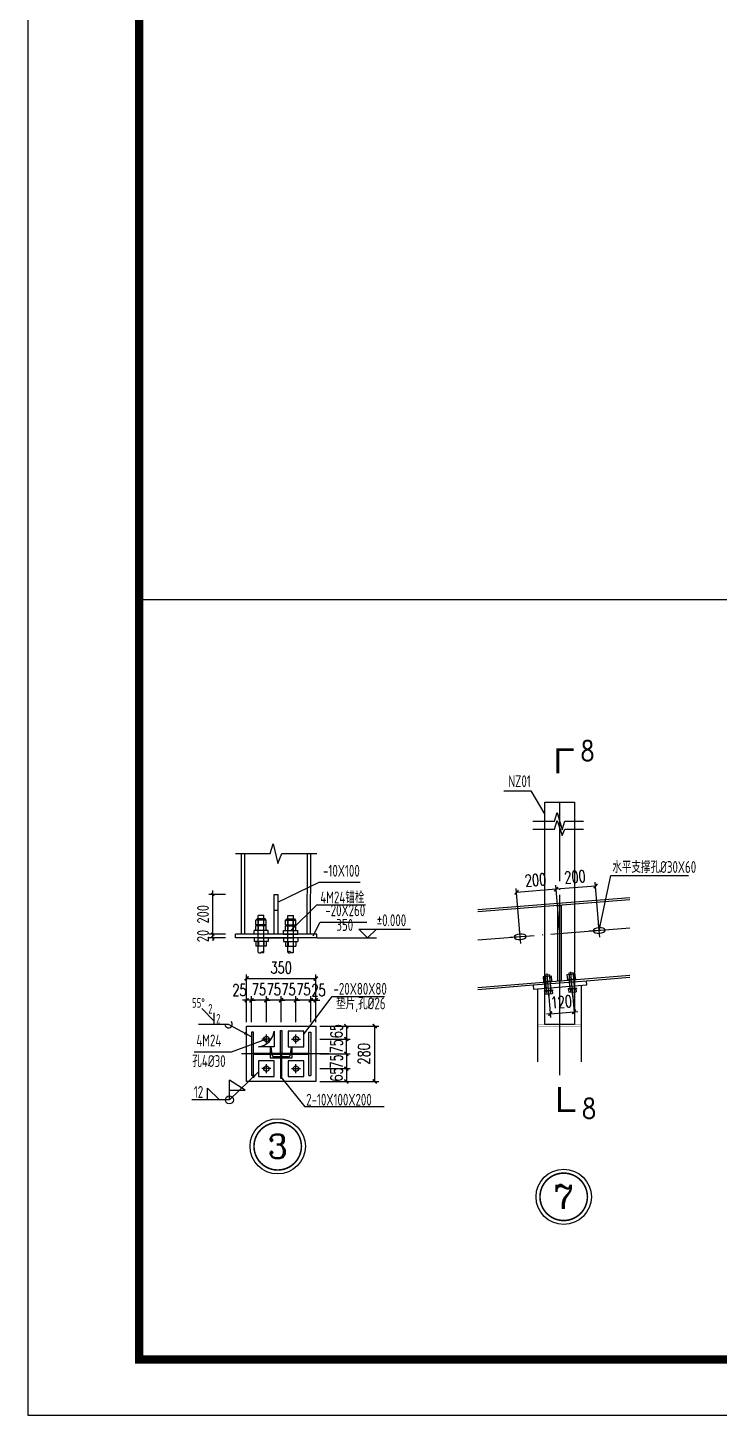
# Model space of a CAD drawing. Extents: x -33967 to 1773478, y -1022458 to -784650.
# Drawn here: x 1654678 to 1672173, y -1022458 to -987336 of the extents above; entities that cross this region are included whole.
import ezdxf
from ezdxf.enums import TextEntityAlignment as Align

# ---------------------------------------------------------------- set-up
doc = ezdxf.new("R2010")
doc.units = 0
doc.header["$LTSCALE"] = 1000
doc.header["$MEASUREMENT"] = 0
doc.linetypes.add('ACAD_ISO02W100', pattern=[15, 12, -3])
doc.linetypes.add('DOTE', pattern=[2.42, 2, -0.2, 0.02, -0.2])
for name, color, linetype in [('AXIS', 3, 'Continuous'), ('DOTE', 1, 'DOTE'), ('GL', 150, 'Continuous'), ('GZ', 50, 'Continuous'), ('HfText', 7, 'Continuous'), ('LT', 27, 'Continuous'), ('PUB_DIM', 3, 'Continuous'), ('PUB_TITLE', 4, 'Continuous'), ('PZ', 202, 'Continuous'), ('TEXT', 7, 'Continuous'), ('TG', 110, 'Continuous'), ('THIN', 7, 'Continuous'), ('WELD', 7, 'Continuous'), ('YCX', 90, 'Continuous'), ('引线', 3, 'Continuous'), ('细线', 9, 'Continuous'), ('虚线', 4, 'ACAD_ISO02W100'), ('钢柱', 2, 'Continuous')]:
    doc.layers.add(name, color=color, linetype=linetype)
doc.styles.add('_TCH_DIM_T3', font='SIMPLEX', dxfattribs={"width": 0.705882, "bigfont": 'GBCBIG'})
doc.styles.add('COMPLEX', font='COMPLEX')
doc.styles.add('SIM-TSSC', font='simplex.shx', dxfattribs={"width": 0.8, "bigfont": 'tssdchn.shx'})
doc.styles.get("Standard").update_dxf_attribs({"font": 'gbenor.shx', "bigfont": 'gbcbig.shx'})
doc.styles.add('TSSD_Dimension', font='Tssdeng.shx', dxfattribs={"width": 0.8, "bigfont": 'hztxt.shx'})
doc.styles.add('TSSD_Label', font='tssdeng.shx', dxfattribs={"width": 0.7, "bigfont": 'hztxt.shx'})
doc.styles.add('TSSD_Norm', font='tssdeng.shx', dxfattribs={"bigfont": 'hztxt.shx'})
doc.styles.add('TSSD_Num', font='Tssdeng.shx', dxfattribs={"width": 0.7, "bigfont": 'hztxt.shx'})
doc.dimstyles.new('TCH_100_5', dxfattribs={"dimtxt": 297.5, "dimasz": 100, "dimexe": 100, "dimexo": 100, "dimgap": 126.25, "dimtad": 1, "dimdec": 0, "dimlfac": 0.2, "dimzin": 0, "dimdsep": 46, "dimtxsty": '_TCH_DIM_T3', "dimblk": 'ARCHTICK', "dimcen": 0.09, "dimclrd": 126, "dimclre": 126, "dimclrt": 7, "dimazin": 2, "dimtfac": 1, "dimtdec": 0, "dimtix": 1, "dimtmove": 2, "dimatfit": 3, "dimfxl": 1, "dimtolj": 1, "dimtzin": 0, "dimarcsym": 0})
doc.dimstyles.new('TSSD_20_100', dxfattribs={"dimtxt": 300, "dimasz": 75, "dimexe": 100, "dimexo": 250, "dimgap": 100, "dimtad": 1, "dimdec": 0, "dimlfac": 0.2, "dimzin": 0, "dimdsep": 46, "dimtxsty": 'TSSD_Dimension', "dimblk": 'ARCHTICK', "dimcen": 0, "dimdle": 100, "dimclrt": 7, "dimadec": 0, "dimazin": 0, "dimtfac": 1, "dimtdec": 0, "dimtix": 1, "dimtmove": 2, "dimatfit": 3, "dimfxl": 1, "dimtolj": 1, "dimtzin": 0, "dimarcsym": 0})
doc.dimstyles.new('TSSD_LEADER_STYLE_200.0', dxfattribs={"dimtxt": 0.18, "dimasz": 200, "dimexe": 0.18, "dimexo": 0.0625, "dimgap": 0.09, "dimtad": 0, "dimtih": 1, "dimtoh": 1, "dimdec": 4, "dimzin": 0, "dimdsep": 46, "dimtxsty": 'Standard', "dimcen": 0.09, "dimadec": 0, "dimazin": 0, "dimtfac": 1, "dimtdec": 4, "dimtofl": 0, "dimtmove": 0, "dimatfit": 3, "dimfxl": 1, "dimtolj": 1, "dimtzin": 0, "dimarcsym": 0})

# ---------------------------------------------------------------- blocks, each defined once
blk = doc.blocks.new('_ArchTick')
at = {"color": 0, "linetype": 'ByBlock', "const_width": 0.4}
blk.add_lwpolyline([(-0.5, -0.5), (0.5, 0.5)], dxfattribs=at)
blk = doc.blocks.new('*D793')
at = {"layer": 'Defpoints', "color": 0, "transparency": 16777216}
for p in [(1668045, -1009143), (1668135, -1010268), (1669134, -1010188)]:
    blk.add_point(p, dxfattribs=at)
at = {"layer": 'GL', "color": 126, "lineweight": -2, "transparency": 16777216}
for p, q in [((1668127, -1010168), (1668037, -1009043)), ((1669126, -1010088), (1669036, -1008963)), ((1669044, -1009063), (1668045, -1009143))]:
    blk.add_line(p, q, dxfattribs=at)
at = {"layer": 'GL', "color": 126, "lineweight": -2, "transparency": 16777216, "xscale": 100, "yscale": 100, "zscale": 100}
for p, rotation in [((1669044, -1009063), 4.573921257743355), ((1668045, -1009143), 184.5739212577433)]:
    blk.add_blockref('_ArchTick', p, dxfattribs=dict(at, rotation=rotation))
at = {"layer": 'GL', "color": 7, "transparency": 16777216, "insert": (1668523, -1008829), "char_height": 297.5, "attachment_point": 5, "rotation": 4.5739, "style": '_TCH_DIM_T3'}
blk.add_mtext('\\A1;200', dxfattribs=at)
blk = doc.blocks.new('*D794')
at = {"layer": 'Defpoints', "color": 0, "transparency": 16777216}
for p in [(1667046, -1009223), (1667136, -1010348), (1668135, -1010268)]:
    blk.add_point(p, dxfattribs=at)
at = {"layer": 'GL', "color": 126, "lineweight": -2, "transparency": 16777216}
for p, q in [((1668127, -1010168), (1668037, -1009043)), ((1667128, -1010249), (1667038, -1009123)), ((1668045, -1009143), (1667046, -1009223))]:
    blk.add_line(p, q, dxfattribs=at)
at = {"layer": 'GL', "color": 126, "lineweight": -2, "transparency": 16777216, "xscale": 100, "yscale": 100, "zscale": 100}
for p, rotation in [((1667046, -1009223), 184.5739212577433), ((1668045, -1009143), 4.573921257743355)]:
    blk.add_blockref('_ArchTick', p, dxfattribs=dict(at, rotation=rotation))
at = {"layer": 'GL', "color": 7, "transparency": 16777216, "insert": (1667524, -1008909), "char_height": 297.5, "attachment_point": 5, "rotation": 4.5739, "style": '_TCH_DIM_T3'}
blk.add_mtext('\\A1;200', dxfattribs=at)
blk = doc.blocks.new('*D801')
at = {"layer": 'AXIS', "color": 0, "linetype": 'ByBlock', "lineweight": -2, "transparency": 16777216}
for p, q in [((1659683, -1009277), (1659260, -1009277)), ((1659360, -1010377), (1659360, -1009177)), ((1659683, -1010277), (1659260, -1010277))]:
    blk.add_line(p, q, dxfattribs=at)
at = {"layer": 'Defpoints', "color": 0, "linetype": 'ByBlock', "transparency": 16777216}
for p in [(1659360, -1009277), (1659933, -1009277), (1659933, -1010277)]:
    blk.add_point(p, dxfattribs=at)
at = {"layer": 'AXIS', "color": 0, "linetype": 'ByBlock', "lineweight": -2, "transparency": 16777216, "xscale": 75, "yscale": 75, "zscale": 75}
for p, rotation in [((1659360, -1009277), 90), ((1659360, -1010277), 270)]:
    blk.add_blockref('_ArchTick', p, dxfattribs=dict(at, rotation=rotation))
at = {"layer": 'AXIS', "color": 7, "linetype": 'ByBlock', "transparency": 16777216, "insert": (1659110, -1009777), "char_height": 300, "attachment_point": 5, "rotation": 90, "style": 'TSSD_Dimension'}
blk.add_mtext('\\A1;200', dxfattribs=at)
blk = doc.blocks.new('*D802')
at = {"layer": 'AXIS', "color": 0, "linetype": 'ByBlock', "lineweight": -2, "transparency": 16777216}
for p, q in [((1659683, -1010277), (1659260, -1010277)), ((1659683, -1010377), (1659260, -1010377)), ((1659360, -1010277), (1659360, -1010202)), ((1659360, -1010377), (1659360, -1010277)), ((1659360, -1010377), (1659360, -1010452))]:
    blk.add_line(p, q, dxfattribs=at)
at = {"layer": 'Defpoints', "color": 0, "linetype": 'ByBlock', "transparency": 16777216}
for p in [(1659360, -1010277), (1659933, -1010277), (1659933, -1010377)]:
    blk.add_point(p, dxfattribs=at)
at = {"layer": 'AXIS', "color": 0, "linetype": 'ByBlock', "lineweight": -2, "transparency": 16777216, "xscale": 75, "yscale": 75, "zscale": 75}
for p, rotation in [((1659360, -1010277), 270), ((1659360, -1010377), 90)]:
    blk.add_blockref('_ArchTick', p, dxfattribs=dict(at, rotation=rotation))
at = {"layer": 'AXIS', "color": 7, "linetype": 'ByBlock', "transparency": 16777216, "insert": (1659110, -1010327), "char_height": 300, "attachment_point": 5, "rotation": 90, "style": 'TSSD_Dimension'}
blk.add_mtext('\\A1;20', dxfattribs=at)
blk = doc.blocks.new('_WELD001')
at = {"linetype": 'ByBlock'}
h = blk.add_hatch(color=0, dxfattribs=at)
h.paths.add_polyline_path([(0.8, 0.5), (0, 1), (0, 0.5)], flags=16)
edge = h.paths.add_edge_path()
edge.add_line((0.8, 0.5), (0, 1))
edge.add_line((0, 0.5), (0.8, 0.5))
edge.add_line((0, 0), (0, 1))
at = {"color": 0, "linetype": 'ByBlock'}
for p, q in [((0, 0), (0, 1)), ((0.8, 0.5), (0, 1)), ((0, 0.5), (0.8, 0.5))]:
    blk.add_line(p, q, dxfattribs=at)
blk = doc.blocks.new('_WELD003')
at = {"color": 0, "linetype": 'ByBlock'}
blk.add_circle((0, 0), 0.5, dxfattribs=at)
blk = doc.blocks.new('_WELD004')
at = {"color": 0, "linetype": 'ByBlock'}
for p, q in [((0, 1), (1, 0)), ((0, 0), (0, 1))]:
    blk.add_line(p, q, dxfattribs=at)
blk = doc.blocks.new('*D803')
at = {"layer": 'AXIS', "color": 126, "linetype": 'ByBlock', "lineweight": -2, "transparency": 16777216}
for p, q in [((1660714, -1012510), (1660714, -1011854)), ((1661089, -1012510), (1661089, -1011854)), ((1660714, -1011954), (1660614, -1011954)), ((1661089, -1011954), (1660714, -1011954)), ((1661089, -1011954), (1661189, -1011954))]:
    blk.add_line(p, q, dxfattribs=at)
at = {"layer": 'Defpoints', "color": 0, "linetype": 'ByBlock', "transparency": 16777216}
for p in [(1660714, -1011954), (1660714, -1012610), (1661089, -1012610)]:
    blk.add_point(p, dxfattribs=at)
at = {"layer": 'AXIS', "color": 126, "linetype": 'ByBlock', "lineweight": -2, "transparency": 16777216, "xscale": 100, "yscale": 100, "zscale": 100}
blk.add_blockref('_ArchTick', (1660714, -1011954), dxfattribs=at)
at = {"layer": 'AXIS', "color": 126, "linetype": 'ByBlock', "lineweight": -2, "transparency": 16777216, "xscale": 100, "yscale": 100, "zscale": 100, "rotation": 180}
blk.add_blockref('_ArchTick', (1661089, -1011954), dxfattribs=at)
at = {"layer": 'AXIS', "color": 7, "linetype": 'ByBlock', "transparency": 16777216, "insert": (1660902, -1011679), "char_height": 297.5, "attachment_point": 5, "style": '_TCH_DIM_T3'}
blk.add_mtext('\\A1;75', dxfattribs=at)
blk = doc.blocks.new('*D804')
at = {"layer": 'AXIS', "color": 126, "linetype": 'ByBlock', "lineweight": -2, "transparency": 16777216}
for p, q in [((1660214, -1012510), (1660214, -1011303)), ((1660214, -1011403), (1661964, -1011403)), ((1661964, -1012510), (1661964, -1011303))]:
    blk.add_line(p, q, dxfattribs=at)
at = {"layer": 'Defpoints', "color": 0, "linetype": 'ByBlock', "transparency": 16777216}
for p in [(1661964, -1011403), (1660214, -1012610), (1661964, -1012610)]:
    blk.add_point(p, dxfattribs=at)
at = {"layer": 'AXIS', "color": 126, "linetype": 'ByBlock', "lineweight": -2, "transparency": 16777216, "xscale": 100, "yscale": 100, "zscale": 100, "rotation": 180}
blk.add_blockref('_ArchTick', (1660214, -1011403), dxfattribs=at)
at = {"layer": 'AXIS', "color": 126, "linetype": 'ByBlock', "lineweight": -2, "transparency": 16777216, "xscale": 100, "yscale": 100, "zscale": 100}
blk.add_blockref('_ArchTick', (1661964, -1011403), dxfattribs=at)
at = {"layer": 'AXIS', "color": 7, "linetype": 'ByBlock', "transparency": 16777216, "insert": (1661089, -1011128), "char_height": 297.5, "attachment_point": 5, "style": '_TCH_DIM_T3'}
blk.add_mtext('\\A1;350', dxfattribs=at)
blk = doc.blocks.new('*D805')
at = {"layer": 'AXIS', "color": 126, "linetype": 'ByBlock', "lineweight": -2, "transparency": 16777216}
for p, q in [((1660214, -1012510), (1660214, -1011854)), ((1660339, -1012510), (1660339, -1011854)), ((1660214, -1011954), (1660114, -1011954)), ((1660339, -1011954), (1660214, -1011954)), ((1660339, -1011954), (1660439, -1011954))]:
    blk.add_line(p, q, dxfattribs=at)
at = {"layer": 'Defpoints', "color": 0, "linetype": 'ByBlock', "transparency": 16777216}
for p in [(1660214, -1011954), (1660214, -1012610), (1660339, -1012610)]:
    blk.add_point(p, dxfattribs=at)
at = {"layer": 'AXIS', "color": 126, "linetype": 'ByBlock', "lineweight": -2, "transparency": 16777216, "xscale": 100, "yscale": 100, "zscale": 100}
blk.add_blockref('_ArchTick', (1660214, -1011954), dxfattribs=at)
at = {"layer": 'AXIS', "color": 126, "linetype": 'ByBlock', "lineweight": -2, "transparency": 16777216, "xscale": 100, "yscale": 100, "zscale": 100, "rotation": 180}
blk.add_blockref('_ArchTick', (1660339, -1011954), dxfattribs=at)
at = {"layer": 'AXIS', "color": 7, "linetype": 'ByBlock', "transparency": 16777216, "insert": (1660034, -1011696), "char_height": 297.5, "attachment_point": 5, "style": '_TCH_DIM_T3'}
blk.add_mtext('\\A1;25', dxfattribs=at)
blk = doc.blocks.new('*D806')
at = {"layer": 'AXIS', "color": 126, "linetype": 'ByBlock', "lineweight": -2, "transparency": 16777216}
for p, q in [((1661839, -1012510), (1661839, -1011854)), ((1661964, -1012510), (1661964, -1011854)), ((1661839, -1011954), (1661739, -1011954)), ((1661964, -1011954), (1661839, -1011954)), ((1661964, -1011954), (1662064, -1011954))]:
    blk.add_line(p, q, dxfattribs=at)
at = {"layer": 'Defpoints', "color": 0, "linetype": 'ByBlock', "transparency": 16777216}
for p in [(1661839, -1011954), (1661839, -1012610), (1661964, -1012610)]:
    blk.add_point(p, dxfattribs=at)
at = {"layer": 'AXIS', "color": 126, "linetype": 'ByBlock', "lineweight": -2, "transparency": 16777216, "xscale": 100, "yscale": 100, "zscale": 100}
blk.add_blockref('_ArchTick', (1661839, -1011954), dxfattribs=at)
at = {"layer": 'AXIS', "color": 126, "linetype": 'ByBlock', "lineweight": -2, "transparency": 16777216, "xscale": 100, "yscale": 100, "zscale": 100, "rotation": 180}
blk.add_blockref('_ArchTick', (1661964, -1011954), dxfattribs=at)
at = {"layer": 'AXIS', "color": 7, "linetype": 'ByBlock', "transparency": 16777216, "insert": (1662035, -1011699), "char_height": 297.5, "attachment_point": 5, "style": '_TCH_DIM_T3'}
blk.add_mtext('\\A1;25', dxfattribs=at)
blk = doc.blocks.new('*D807')
at = {"layer": 'AXIS', "color": 126, "linetype": 'ByBlock', "lineweight": -2, "transparency": 16777216}
for p, q in [((1661089, -1012510), (1661089, -1011854)), ((1661464, -1012510), (1661464, -1011854)), ((1661089, -1011954), (1660989, -1011954)), ((1661464, -1011954), (1661089, -1011954)), ((1661464, -1011954), (1661564, -1011954))]:
    blk.add_line(p, q, dxfattribs=at)
at = {"layer": 'Defpoints', "color": 0, "linetype": 'ByBlock', "transparency": 16777216}
for p in [(1661089, -1011954), (1661089, -1012610), (1661464, -1012610)]:
    blk.add_point(p, dxfattribs=at)
at = {"layer": 'AXIS', "color": 126, "linetype": 'ByBlock', "lineweight": -2, "transparency": 16777216, "xscale": 100, "yscale": 100, "zscale": 100}
blk.add_blockref('_ArchTick', (1661089, -1011954), dxfattribs=at)
at = {"layer": 'AXIS', "color": 126, "linetype": 'ByBlock', "lineweight": -2, "transparency": 16777216, "xscale": 100, "yscale": 100, "zscale": 100, "rotation": 180}
blk.add_blockref('_ArchTick', (1661464, -1011954), dxfattribs=at)
at = {"layer": 'AXIS', "color": 7, "linetype": 'ByBlock', "transparency": 16777216, "insert": (1661277, -1011679), "char_height": 297.5, "attachment_point": 5, "style": '_TCH_DIM_T3'}
blk.add_mtext('\\A1;75', dxfattribs=at)
blk = doc.blocks.new('*D808')
at = {"layer": 'AXIS', "color": 126, "linetype": 'ByBlock', "lineweight": -2, "transparency": 16777216}
for p, q in [((1660339, -1012510), (1660339, -1011854)), ((1660714, -1012510), (1660714, -1011854)), ((1660339, -1011954), (1660239, -1011954)), ((1660714, -1011954), (1660339, -1011954)), ((1660714, -1011954), (1660814, -1011954))]:
    blk.add_line(p, q, dxfattribs=at)
at = {"layer": 'Defpoints', "color": 0, "linetype": 'ByBlock', "transparency": 16777216}
for p in [(1660339, -1011954), (1660339, -1012610), (1660714, -1012610)]:
    blk.add_point(p, dxfattribs=at)
at = {"layer": 'AXIS', "color": 126, "linetype": 'ByBlock', "lineweight": -2, "transparency": 16777216, "xscale": 100, "yscale": 100, "zscale": 100}
blk.add_blockref('_ArchTick', (1660339, -1011954), dxfattribs=at)
at = {"layer": 'AXIS', "color": 126, "linetype": 'ByBlock', "lineweight": -2, "transparency": 16777216, "xscale": 100, "yscale": 100, "zscale": 100, "rotation": 180}
blk.add_blockref('_ArchTick', (1660714, -1011954), dxfattribs=at)
at = {"layer": 'AXIS', "color": 7, "linetype": 'ByBlock', "transparency": 16777216, "insert": (1660527, -1011679), "char_height": 297.5, "attachment_point": 5, "style": '_TCH_DIM_T3'}
blk.add_mtext('\\A1;75', dxfattribs=at)
blk = doc.blocks.new('*D809')
at = {"layer": 'AXIS', "color": 126, "linetype": 'ByBlock', "lineweight": -2, "transparency": 16777216}
for p, q in [((1661464, -1012510), (1661464, -1011854)), ((1661839, -1012510), (1661839, -1011854)), ((1661464, -1011954), (1661364, -1011954)), ((1661839, -1011954), (1661464, -1011954)), ((1661839, -1011954), (1661939, -1011954))]:
    blk.add_line(p, q, dxfattribs=at)
at = {"layer": 'Defpoints', "color": 0, "linetype": 'ByBlock', "transparency": 16777216}
for p in [(1661464, -1011954), (1661464, -1012610), (1661839, -1012610)]:
    blk.add_point(p, dxfattribs=at)
at = {"layer": 'AXIS', "color": 126, "linetype": 'ByBlock', "lineweight": -2, "transparency": 16777216, "xscale": 100, "yscale": 100, "zscale": 100}
blk.add_blockref('_ArchTick', (1661464, -1011954), dxfattribs=at)
at = {"layer": 'AXIS', "color": 126, "linetype": 'ByBlock', "lineweight": -2, "transparency": 16777216, "xscale": 100, "yscale": 100, "zscale": 100, "rotation": 180}
blk.add_blockref('_ArchTick', (1661839, -1011954), dxfattribs=at)
at = {"layer": 'AXIS', "color": 7, "linetype": 'ByBlock', "transparency": 16777216, "insert": (1661652, -1011679), "char_height": 297.5, "attachment_point": 5, "style": '_TCH_DIM_T3'}
blk.add_mtext('\\A1;75', dxfattribs=at)
blk = doc.blocks.new('*D810')
at = {"layer": 'AXIS', "color": 126, "linetype": 'ByBlock', "lineweight": -2, "transparency": 16777216}
for p, q in [((1662064, -1013685), (1662838, -1013685)), ((1662738, -1013685), (1662738, -1014010)), ((1662064, -1014010), (1662838, -1014010))]:
    blk.add_line(p, q, dxfattribs=at)
at = {"layer": 'Defpoints', "color": 0, "linetype": 'ByBlock', "transparency": 16777216}
for p in [(1661964, -1013685), (1661964, -1014010), (1662738, -1014010)]:
    blk.add_point(p, dxfattribs=at)
at = {"layer": 'AXIS', "color": 126, "linetype": 'ByBlock', "lineweight": -2, "transparency": 16777216, "xscale": 100, "yscale": 100, "zscale": 100}
for p, rotation in [((1662738, -1013685), 90), ((1662738, -1014010), 270)]:
    blk.add_blockref('_ArchTick', p, dxfattribs=dict(at, rotation=rotation))
at = {"layer": 'AXIS', "color": 7, "linetype": 'ByBlock', "transparency": 16777216, "insert": (1662488, -1013833), "char_height": 297.5, "attachment_point": 5, "rotation": 90, "style": '_TCH_DIM_T3'}
blk.add_mtext('\\A1;65', dxfattribs=at)
blk = doc.blocks.new('*D811')
at = {"layer": 'AXIS', "color": 126, "linetype": 'ByBlock', "lineweight": -2, "transparency": 16777216}
for p, q in [((1662064, -1012935), (1662838, -1012935)), ((1662738, -1013310), (1662738, -1012935)), ((1662064, -1013310), (1662838, -1013310))]:
    blk.add_line(p, q, dxfattribs=at)
at = {"layer": 'Defpoints', "color": 0, "linetype": 'ByBlock', "transparency": 16777216}
for p in [(1661964, -1012935), (1662738, -1012935), (1661964, -1013310)]:
    blk.add_point(p, dxfattribs=at)
at = {"layer": 'AXIS', "color": 126, "linetype": 'ByBlock', "lineweight": -2, "transparency": 16777216, "xscale": 100, "yscale": 100, "zscale": 100}
for p, rotation in [((1662738, -1012935), 90), ((1662738, -1013310), 270)]:
    blk.add_blockref('_ArchTick', p, dxfattribs=dict(at, rotation=rotation))
at = {"layer": 'AXIS', "color": 7, "linetype": 'ByBlock', "transparency": 16777216, "insert": (1662488, -1013118), "char_height": 297.5, "attachment_point": 5, "rotation": 90, "style": '_TCH_DIM_T3'}
blk.add_mtext('\\A1;75', dxfattribs=at)
blk = doc.blocks.new('_WELD008')
at = {"color": 0, "linetype": 'ByBlock'}
for p, q in [((0, 0.3), (1.06, 1.36)), ((0, 0), (0, 1))]:
    blk.add_line(p, q, dxfattribs=at)
for tag, p in [('B', (0.29, 0.86)), ('C', (1.29, 1.42)), ('A', (-0.3, -0.01))]:
    blk.add_attdef(tag, text='', height=0.8, dxfattribs=at).set_placement(p, align=Align.CENTER)
blk = doc.blocks.new('*D812')
at = {"layer": 'AXIS', "color": 126, "linetype": 'ByBlock', "lineweight": -2, "transparency": 16777216}
for p, q in [((1662064, -1012610), (1663557, -1012610)), ((1663457, -1014010), (1663457, -1012610)), ((1662064, -1014010), (1663557, -1014010))]:
    blk.add_line(p, q, dxfattribs=at)
at = {"layer": 'Defpoints', "color": 0, "linetype": 'ByBlock', "transparency": 16777216}
for p in [(1661964, -1012610), (1663457, -1012610), (1661964, -1014010)]:
    blk.add_point(p, dxfattribs=at)
at = {"layer": 'AXIS', "color": 126, "linetype": 'ByBlock', "lineweight": -2, "transparency": 16777216, "xscale": 100, "yscale": 100, "zscale": 100}
for p, rotation in [((1663457, -1012610), 90), ((1663457, -1014010), 270)]:
    blk.add_blockref('_ArchTick', p, dxfattribs=dict(at, rotation=rotation))
at = {"layer": 'AXIS', "color": 7, "linetype": 'ByBlock', "transparency": 16777216, "insert": (1663182, -1013310), "char_height": 297.5, "attachment_point": 5, "rotation": 90, "style": '_TCH_DIM_T3'}
blk.add_mtext('\\A1;280', dxfattribs=at)
blk = doc.blocks.new('*D813')
at = {"layer": 'AXIS', "color": 126, "linetype": 'ByBlock', "lineweight": -2, "transparency": 16777216}
for p, q in [((1662064, -1013310), (1662838, -1013310)), ((1662738, -1013310), (1662738, -1013685)), ((1662064, -1013685), (1662838, -1013685))]:
    blk.add_line(p, q, dxfattribs=at)
at = {"layer": 'Defpoints', "color": 0, "linetype": 'ByBlock', "transparency": 16777216}
for p in [(1661964, -1013310), (1661964, -1013685), (1662738, -1013685)]:
    blk.add_point(p, dxfattribs=at)
at = {"layer": 'AXIS', "color": 126, "linetype": 'ByBlock', "lineweight": -2, "transparency": 16777216, "xscale": 100, "yscale": 100, "zscale": 100}
for p, rotation in [((1662738, -1013310), 90), ((1662738, -1013685), 270)]:
    blk.add_blockref('_ArchTick', p, dxfattribs=dict(at, rotation=rotation))
at = {"layer": 'AXIS', "color": 7, "linetype": 'ByBlock', "transparency": 16777216, "insert": (1662488, -1013501), "char_height": 297.5, "attachment_point": 5, "rotation": 90, "style": '_TCH_DIM_T3'}
blk.add_mtext('\\A1;75', dxfattribs=at)
blk = doc.blocks.new('*D814')
at = {"layer": 'AXIS', "color": 126, "linetype": 'ByBlock', "lineweight": -2, "transparency": 16777216}
for p, q in [((1662064, -1012610), (1662838, -1012610)), ((1662738, -1012610), (1662738, -1012935)), ((1662064, -1012935), (1662838, -1012935))]:
    blk.add_line(p, q, dxfattribs=at)
at = {"layer": 'Defpoints', "color": 0, "linetype": 'ByBlock', "transparency": 16777216}
for p in [(1661964, -1012610), (1661964, -1012935), (1662738, -1012935)]:
    blk.add_point(p, dxfattribs=at)
at = {"layer": 'AXIS', "color": 126, "linetype": 'ByBlock', "lineweight": -2, "transparency": 16777216, "xscale": 100, "yscale": 100, "zscale": 100}
for p, rotation in [((1662738, -1012610), 90), ((1662738, -1012935), 270)]:
    blk.add_blockref('_ArchTick', p, dxfattribs=dict(at, rotation=rotation))
at = {"layer": 'AXIS', "color": 7, "linetype": 'ByBlock', "transparency": 16777216, "insert": (1662488, -1012734), "char_height": 297.5, "attachment_point": 5, "rotation": 90, "style": '_TCH_DIM_T3'}
blk.add_mtext('\\A1;65', dxfattribs=at)
blk = doc.blocks.new('*D815')
at = {"layer": 'Defpoints', "color": 0, "transparency": 16777216}
for p in [(1668439, -1011497), (1667839, -1011545), (1668499, -1012246)]:
    blk.add_point(p, dxfattribs=at)
at = {"layer": 'GL', "color": 126, "lineweight": -2, "transparency": 16777216}
for p, q in [((1667847, -1011645), (1667907, -1012394)), ((1668447, -1011597), (1668507, -1012346)), ((1667899, -1012294), (1667799, -1012302)), ((1667899, -1012294), (1668499, -1012246)), ((1668499, -1012246), (1668599, -1012238))]:
    blk.add_line(p, q, dxfattribs=at)
at = {"layer": 'GL', "color": 126, "lineweight": -2, "transparency": 16777216, "xscale": 100, "yscale": 100, "zscale": 100}
for p, rotation in [((1668499, -1012246), 184.5739212637178), ((1667899, -1012294), 4.573921263717695)]:
    blk.add_blockref('_ArchTick', p, dxfattribs=dict(at, rotation=rotation))
at = {"layer": 'GL', "color": 7, "transparency": 16777216, "insert": (1668177, -1011996), "char_height": 297.5, "attachment_point": 5, "rotation": 4.5739, "style": '_TCH_DIM_T3'}
blk.add_mtext('\\A1;120', dxfattribs=at)
blk = doc.blocks.new('ts_idx2')
at = {"color": 0, "linetype": 'ByBlock', "lineweight": -2, "const_width": 0.0333}
blk.add_lwpolyline([(-0.5, 0, 1), (0.5, 0, 1)], format="xyb", close=True, dxfattribs=at)
at = {"color": 0, "linetype": 'ByBlock', "lineweight": -2}
blk.add_circle((0, 0), 0.583, dxfattribs=at)
at = {"color": 0, "linetype": 'ByBlock', "lineweight": -2, "style": 'TSSD_Num', "width": 0.7}
blk.add_attdef('A', text='', height=0.5, dxfattribs=at).set_placement((0, 0), align=Align.MIDDLE_CENTER)

msp = doc.modelspace()

# ---------------------------------------------------------------- linework, layer by layer
at = {"transparency": 16777216}
for p, q in [((1669148, -1010358.1), (1669120.7, -1010017.1)), ((1667385.1, -1010327.6), (1666886.7, -1010367.3)), ((1667149.6, -1010518), (1667122.3, -1010176.9)), ((1669383.5, -1010167.7), (1668885.1, -1010207.5)), ((1667927.3, -1011344.5), (1667720.1, -1011361.1)), ((1667720.1, -1011361.1), (1667729.6, -1011478.7)), ((1667728.5, -1011478.8), (1667937.8, -1011462.1)), ((1667728.5, -1011478.8), (1667730.5, -1011503.7)), ((1667939.8, -1011487), (1667730.5, -1011503.7)), ((1667730.5, -1011503.7), (1667733.3, -1011503.5)), ((1667875.2, -1011306.6), (1667765.6, -1011315.3)), ((1667765.6, -1011315.3), (1667783.5, -1011539.6)), ((1667771.9, -1011356.9), (1667781.3, -1011474.6)), ((1667775.3, -1011500.1), (1667778.5, -1011540)), ((1667868.4, -1011911.5), (1667817.8, -1011278.5)), ((1667872.4, -1011306.8), (1667875.2, -1011306.6)), ((1667875.2, -1011306.6), (1667893.2, -1011530.8)), ((1667875.5, -1011348.7), (1667884.9, -1011466.3)), ((1667894.9, -1011490.6), (1667892, -1011490.8)), ((1667893.3, -1011490.7), (1667894.9, -1011490.6)), ((1667894.9, -1011490.6), (1667898.1, -1011530.4)), ((1667936.7, -1011462.1), (1667927.3, -1011344.5)), ((1667937.8, -1011462.1), (1667939.8, -1011487)), ((1668527.3, -1011296.5), (1668320.1, -1011313.1)), ((1668320.1, -1011313.1), (1668329.6, -1011430.7)), ((1668328.5, -1011430.8), (1668537.8, -1011414.1)), ((1668328.5, -1011430.8), (1668330.5, -1011455.7)), ((1668539.8, -1011439), (1668330.5, -1011455.7)), ((1668330.5, -1011455.7), (1668333.3, -1011455.5)), ((1668475.2, -1011258.6), (1668365.6, -1011267.3)), ((1668365.6, -1011267.3), (1668383.5, -1011491.6)), ((1668371.9, -1011308.9), (1668381.3, -1011426.6)), ((1668375.3, -1011452.1), (1668378.5, -1011492)), ((1668378.5, -1011492), (1668498.1, -1011482.4)), ((1668378.5, -1011492), (1668381.4, -1011491.8)), ((1668380.2, -1011491.9), (1668378.5, -1011492)), ((1668378.5, -1011492), (1668391.3, -1011651.5)), ((1668383.5, -1011491.6), (1668396.3, -1011651.1)), ((1668468.4, -1011863.5), (1668417.8, -1011230.5)), ((1668472.4, -1011258.8), (1668475.2, -1011258.6)), ((1668475.2, -1011258.6), (1668493.2, -1011482.8)), ((1668475.5, -1011300.7), (1668484.9, -1011418.3)), ((1668494.9, -1011442.6), (1668492, -1011442.8)), ((1668493.2, -1011482.8), (1668505.9, -1011642.3)), ((1668493.3, -1011442.7), (1668494.9, -1011442.6)), ((1668494.9, -1011442.6), (1668498.1, -1011482.4)), ((1668498.1, -1011482.4), (1668510.9, -1011641.9)), ((1668536.7, -1011414.1), (1668527.3, -1011296.5)), ((1668537.8, -1011414.1), (1668539.8, -1011439)), ((1667746.4, -1011703.1), (1667955.8, -1011686.3)), ((1667746.4, -1011703.1), (1667748.4, -1011728)), ((1667957.7, -1011711.3), (1667748.4, -1011728)), ((1667758.1, -1011727.2), (1667763.9, -1011799.6)), ((1667763.9, -1011799.6), (1667953.8, -1011784.4)), ((1667778.5, -1011540), (1667898.1, -1011530.4)), ((1667778.5, -1011540), (1667781.4, -1011539.8)), ((1667780.2, -1011539.9), (1667778.5, -1011540)), ((1667778.5, -1011540), (1667791.3, -1011699.5)), ((1667783.5, -1011539.6), (1667796.3, -1011699.1)), ((1667791.3, -1011699.5), (1667794.2, -1011699.3)), ((1667793, -1011699.4), (1667791.3, -1011699.5)), ((1667796.3, -1011699.1), (1667798.3, -1011724)), ((1667805.6, -1011723.4), (1667811.4, -1011795.8)), ((1667893.2, -1011530.8), (1667905.9, -1011690.3)), ((1667898.1, -1011530.4), (1667910.9, -1011689.9)), ((1667900.6, -1011715.8), (1667906.4, -1011788.2)), ((1667905.9, -1011690.3), (1667907.9, -1011715.2)), ((1667948, -1011712), (1667953.8, -1011784.4)), ((1667955.8, -1011686.3), (1667952.9, -1011686.6)), ((1667955.8, -1011686.3), (1667957.7, -1011711.3)), ((1668346.4, -1011655.1), (1668555.8, -1011638.3)), ((1668346.4, -1011655.1), (1668348.4, -1011680)), ((1668557.7, -1011663.3), (1668348.4, -1011680)), ((1668358.1, -1011679.2), (1668363.9, -1011751.6)), ((1668363.9, -1011751.6), (1668553.8, -1011736.4)), ((1668391.3, -1011651.5), (1668394.2, -1011651.3)), ((1668393, -1011651.4), (1668391.3, -1011651.5)), ((1668396.3, -1011651.1), (1668398.3, -1011676)), ((1668405.6, -1011675.4), (1668411.4, -1011747.8)), ((1668500.6, -1011667.8), (1668506.4, -1011740.2)), ((1668505.9, -1011642.3), (1668507.9, -1011667.2)), ((1668548, -1011664), (1668553.8, -1011736.4)), ((1668555.8, -1011638.3), (1668552.9, -1011638.6)), ((1668555.8, -1011638.3), (1668557.7, -1011663.3))]:
    msp.add_line(p, q, dxfattribs=at)
at = {"transparency": 16777216, "extrusion": (0, 0, -1)}
for centre in [(1667135.9, -1010347.5), (1669134.3, -1010187.6)]:
    msp.add_ellipse(centre, major_axis=(-149.5, -11.9), ratio=0.4666667, dxfattribs=at)
at = {"layer": 'AXIS'}
for p, q in [((1657498, -1001805.2), (1761578.7, -1001805.2)), ((1666719.8, -1006652.9, -20.6), (1667402.8, -1006652.9, -20.6)), ((1667402.8, -1006652.9, -20.6), (1667759.8, -1007248, -20.6))]:
    msp.add_line(p, q, dxfattribs=at)
at = {"layer": 'AXIS', "transparency": 16777216}
for p, q in [((1669134.3, -1010187.6), (1669428.4, -1008799.4)), ((1669428.4, -1008799.4), (1671396.3, -1008799.4))]:
    msp.add_line(p, q, dxfattribs=at)
at = {"layer": 'AXIS', "linetype": 'ByBlock'}
msp.add_line((1662295, -1013309.6), (1660082.9, -1013309.6), dxfattribs=at)
at = {"layer": 'DOTE'}
for p, q in [((1668134.8, -1006938.4, -20.6), (1668134.8, -1013140.8, -20.6)), ((1668134.8, -1006938.4, -20.6), (1668134.8, -1013140.8, -20.6)), ((1660714.1, -1013049.6), (1660714.1, -1012819.6)), ((1661464.1, -1013049.6), (1661464.1, -1012819.6)), ((1660829.1, -1012934.6), (1660599.1, -1012934.6)), ((1661349.1, -1012934.6), (1661579.1, -1012934.6)), ((1660714.1, -1013799.6), (1660714.1, -1013569.6)), ((1661464.1, -1013799.6), (1661464.1, -1013569.6)), ((1660829.1, -1013684.6), (1660599.1, -1013684.6)), ((1661349.1, -1013684.6), (1661579.1, -1013684.6))]:
    msp.add_line(p, q, dxfattribs=at)
at = {"layer": 'DOTE', "transparency": 16777216}
msp.add_line((1669906.7, -1010125.8), (1666068.4, -1010432.9), dxfattribs=at)
at = {"layer": 'GL', "transparency": 16777216}
for p, q in [((1669906.7, -1009360.1), (1666068.4, -1009663.4)), ((1669906.7, -1009410.3), (1666068.4, -1009713.5)), ((1669906.7, -1011329.6), (1666068.4, -1011636.7)), ((1669906.7, -1011379.8), (1668812, -1011467.4)), ((1667466.3, -1011575), (1666068.4, -1011686.9))]:
    msp.add_line(p, q, dxfattribs=at)
msp.add_lwpolyline([(1668092.9, -1009556.9), (1668177.4, -1009556.9), (1668177.4, -1011471.3), (1668092.9, -1011471.3)], close=True, dxfattribs=at)
at = {"layer": 'GZ'}
for p, q in [((1660081.9, -1010277.2), (1660081.9, -1008241.9)), ((1660166.2, -1010277.2), (1660166.2, -1008241.9)), ((1661747.6, -1010277.2), (1661754.1, -1008241.9)), ((1661831.9, -1010277.3), (1661838.4, -1008242.1)), ((1659933.1, -1010377.2), (1659933.1, -1010277.2)), ((1661995.4, -1010277.2), (1659933.1, -1010277.2)), ((1661995.4, -1010377.2), (1659933.1, -1010377.2)), ((1660761.9, -1010277.1), (1660401.9, -1010277.1)), ((1660521.4, -1010377.2), (1661392.2, -1010377.2)), ((1661151.9, -1010277.1), (1661511.9, -1010277.1)), ((1661995.4, -1010377.2), (1661995.4, -1010277.2)), ((1660389.1, -1012759.6), (1660339.1, -1012759.6)), ((1660339.1, -1012759.6), (1660339.1, -1013859.6)), ((1660389.1, -1013859.6), (1660389.1, -1012759.6)), ((1661789.1, -1012759.6), (1661839.1, -1012759.6)), ((1661789.1, -1013859.6), (1661789.1, -1012759.6)), ((1661839.1, -1012759.6), (1661839.1, -1013859.6)), ((1660389.1, -1013294.6), (1661789.1, -1013294.6)), ((1661789.1, -1013324.6), (1660389.1, -1013324.6)), ((1660389.1, -1013859.6), (1660339.1, -1013859.6)), ((1661789.1, -1013859.6), (1661839.1, -1013859.6))]:
    msp.add_line(p, q, dxfattribs=at)
for points in [[(1659931.9, -1008241.9), (1660231.9, -1008241.9), (1660808.9, -1008241.9), (1660888.9, -1007991.9), (1661007.2, -1008491.3), (1661104.9, -1008241.9), (1661688.4, -1008241), (1661988.4, -1008241)], [(1660914.1, -1012734.6), (1660914.1, -1013134.6), (1660514.1, -1013134.6)]]:
    msp.add_lwpolyline(points, dxfattribs=at)
for points in [[(1661664.1, -1013134.6), (1661664.1, -1012734.6), (1661264.1, -1012734.6), (1661264.1, -1013134.6)], [(1660514.1, -1013484.6), (1660514.1, -1013884.6), (1660914.1, -1013884.6), (1660914.1, -1013484.6)], [(1661664.1, -1013884.6), (1661664.1, -1013484.6), (1661264.1, -1013484.6), (1661264.1, -1013884.6)]]:
    msp.add_lwpolyline(points, close=True, dxfattribs=at)
for centre in [(1660714.1, -1012934.6), (1661464.1, -1012934.6), (1660714.1, -1013684.6), (1661464.1, -1013684.6)]:
    msp.add_circle(centre, 65, dxfattribs=at)
msp.add_arc((1660459.4, -1012679.9), 458, 276.86201, 353.13799, dxfattribs=at)
at = {"layer": 'LT', "transparency": 16777216}
msp.add_line((1668135.1, -1009285.7), (1668135.1, -1013846.2), dxfattribs=at)
at = {"layer": 'LT', "elevation": -20.6}
msp.add_lwpolyline([(1667759.8, -1006938.4), (1668509.8, -1006938.4), (1668510.1, -1012569.4), (1667760.1, -1012569.4)], close=True, dxfattribs=at)
at = {"layer": 'LT', "linetype": 'ByBlock', "elevation": -20.6}
for points in [[(1667454.8, -1007422.9), (1668004.8, -1007422.9), (1668074.8, -1007202.9), (1668194.8, -1007642.9), (1668264.8, -1007422.9), (1668736.9, -1007422.9)], [(1667454.8, -1007622.9), (1668004.8, -1007622.9), (1668074.8, -1007402.9), (1668194.8, -1007779.5), (1668264.8, -1007622.9), (1668736.9, -1007622.9)]]:
    msp.add_lwpolyline(points, dxfattribs=at)
at = {"layer": 'PUB_DIM', "transparency": 16777216, "const_width": 70}
for points in [[(1668088.9, -1006211.2), (1668088.9, -1005611.2), (1668488.9, -1005611.2)], [(1668130.5, -1014145.8), (1668130.5, -1014745.8), (1668530.5, -1014745.8)]]:
    msp.add_lwpolyline(points, dxfattribs=at)
at = {"layer": 'PUB_TITLE'}
msp.add_lwpolyline([(1654677.7, -1022458.4), (1773477.7, -1022458.4), (1773477.7, -938458.4), (1654677.7, -938458.4)], close=True, dxfattribs=at)
at = {"layer": 'PUB_TITLE', "const_width": 212.1}
msp.add_lwpolyline([(1657498, -1021044.2), (1657498, -939872.6), (1771477.7, -939872.6), (1771477.7, -1021044.2)], close=True, dxfattribs=at)
at = {"layer": 'PZ'}
for p, q in [((1660214.1, -1012609.6), (1661964.1, -1012609.6)), ((1660214.1, -1014009.6), (1660214.1, -1012609.6)), ((1661964.1, -1012609.6), (1661964.1, -1014009.6)), ((1661964.1, -1014009.6), (1660214.1, -1014009.6))]:
    msp.add_line(p, q, dxfattribs=at)
at = {"layer": 'PZ', "transparency": 16777216, "extrusion": (-4.31951e-07, 5.39938e-06, 1), "elevation": -6.2}
msp.add_lwpolyline([(1668812, -1011467.4), (1667466.3, -1011575), (1667474.2, -1011674.7), (1668820, -1011567)], close=True, dxfattribs=at)
at = {"layer": 'PZ', "transparency": 16777216, "const_width": 10}
msp.add_lwpolyline([(1668685.1, -1012569.4), (1667585.1, -1012569.4), (1667585.1, -1012619.4), (1668685.1, -1012619.4)], close=True, dxfattribs=at)
at = {"layer": 'PZ'}
for points in [[(1661071, -1013294.6), (1661071, -1012719.6), (1661107.3, -1012719.6), (1661107.3, -1013294.6)], [(1661071, -1013324.6), (1661071, -1013924.6), (1661107.3, -1013924.6), (1661107.3, -1013324.6)]]:
    msp.add_lwpolyline(points, close=True, dxfattribs=at)
at = {"layer": 'TG'}
msp.add_line((1660912.2, -1009669.7), (1661001.6, -1009669.7), dxfattribs=at)
msp.add_lwpolyline([(1660912.2, -1009277.2), (1661001.6, -1009277.2), (1661001.6, -1010277.2), (1660912.2, -1010277.2)], close=True, dxfattribs=at)
at = {"layer": 'WELD'}
for p, q in [((1659753.5, -1012570.4), (1658997, -1012570.4)), ((1659780.7, -1014475.3), (1658829.4, -1014475.3))]:
    msp.add_line(p, q, dxfattribs=at)
msp.add_arc((1659756.9, -1012554.5), 94.5, 189.69853, 40.42182, dxfattribs=at)
at = {"layer": 'YCX'}
msp.add_line((1662001.3, -1010377.2), (1663502.2, -1010377.2), dxfattribs=at)
msp.add_lwpolyline([(1663502.2, -1010152.2), (1663277.2, -1010377.2), (1663052.2, -1010152.2), (1664358, -1010152.2)], dxfattribs=at)
at = {"layer": '引线'}
for p, q in [((1661001.6, -1009466.6), (1662054, -1008961.9)), ((1662054, -1008961.9), (1663086, -1008961.9)), ((1661331.9, -1010187.1), (1661993.4, -1009534.7)), ((1661993.4, -1009534.7), (1663226.5, -1009534.7)), ((1661900.1, -1010322.2), (1662073.9, -1009979.1)), ((1662073.9, -1009979.1), (1663254.4, -1009979.1)), ((1661664.1, -1012809.6), (1662383, -1011858.2)), ((1662383, -1011858.2), (1663702.8, -1011858.2)), ((1659824.6, -1013263.9), (1658887.5, -1013263.9)), ((1660714.1, -1012934.6), (1659824.6, -1013263.9)), ((1661107.3, -1013924.6), (1661685.2, -1014655.5)), ((1663691.6, -1014655.5), (1661685.2, -1014655.5))]:
    msp.add_line(p, q, dxfattribs=at)
at = {"layer": '细线'}
for p, q in [((1660452.3, -1009926.2), (1660482.8, -1009895.6)), ((1660452.3, -1010041.4), (1660452.3, -1009926.2)), ((1660711.5, -1009926.2), (1660452.3, -1009926.2)), ((1660711.5, -1010041.4), (1660452.3, -1010041.4)), ((1660452.3, -1010071.9), (1660482.8, -1010041.4)), ((1660711.5, -1010071.9), (1660452.3, -1010071.9)), ((1660452.3, -1010187.1), (1660452.3, -1010071.9)), ((1660680.9, -1009895.6), (1660482.8, -1009895.6)), ((1660680.9, -1010041.4), (1660482.8, -1010041.4)), ((1660653.9, -1009809.2), (1660509.9, -1009809.2)), ((1660509.9, -1009895.6), (1660509.9, -1009809.2)), ((1660653.9, -1009809.2), (1660509.9, -1009809.2)), ((1660509.9, -1009895.6), (1660509.9, -1009809.2)), ((1660509.9, -1010737.2), (1660509.9, -1009895.6)), ((1660517.1, -1010041.4), (1660517.1, -1009926.2)), ((1660517.1, -1010187.1), (1660517.1, -1010071.9)), ((1660646.7, -1010041.4), (1660646.7, -1009926.2)), ((1660646.7, -1010187.1), (1660646.7, -1010071.9)), ((1660653.9, -1009895.6), (1660653.9, -1009809.2)), ((1660653.9, -1009895.6), (1660653.9, -1009809.2)), ((1660653.9, -1010737.2), (1660653.9, -1009895.6)), ((1660711.5, -1009926.2), (1660680.9, -1009895.6)), ((1660711.5, -1010071.9), (1660680.9, -1010041.4)), ((1660711.5, -1010041.4), (1660711.5, -1009926.2)), ((1660711.5, -1010187.1), (1660711.5, -1010071.9)), ((1661202.3, -1009926.2), (1661232.8, -1009895.6)), ((1661202.3, -1009926.2), (1661461.5, -1009926.2)), ((1661202.3, -1010041.4), (1661202.3, -1009926.2)), ((1661202.3, -1010071.9), (1661232.8, -1010041.4)), ((1661202.3, -1010041.4), (1661461.5, -1010041.4)), ((1661202.3, -1010187.1), (1661202.3, -1010071.9)), ((1661202.3, -1010071.9), (1661461.5, -1010071.9)), ((1661232.8, -1009895.6), (1661430.9, -1009895.6)), ((1661232.8, -1010041.4), (1661430.9, -1010041.4)), ((1661259.9, -1009895.6), (1661259.9, -1009809.2)), ((1661259.9, -1009809.2), (1661403.9, -1009809.2)), ((1661259.9, -1009895.6), (1661259.9, -1009809.2)), ((1661259.9, -1009809.2), (1661403.9, -1009809.2)), ((1661259.9, -1010737.2), (1661259.9, -1009895.6)), ((1661267.1, -1010041.4), (1661267.1, -1009926.2)), ((1661267.1, -1010187.1), (1661267.1, -1010071.9)), ((1661396.7, -1010041.4), (1661396.7, -1009926.2)), ((1661396.7, -1010187.1), (1661396.7, -1010071.9)), ((1661403.9, -1009895.6), (1661403.9, -1009809.2)), ((1661403.9, -1009895.6), (1661403.9, -1009809.2)), ((1661403.9, -1010737.2), (1661403.9, -1009895.6)), ((1661461.5, -1009926.2), (1661430.9, -1009895.6)), ((1661461.5, -1010071.9), (1661430.9, -1010041.4)), ((1661461.5, -1010041.4), (1661461.5, -1009926.2)), ((1661461.5, -1010187.1), (1661461.5, -1010071.9)), ((1660761.9, -1010187.1), (1660401.9, -1010187.1)), ((1660401.9, -1010277.1), (1660401.9, -1010187.1)), ((1660401.9, -1010377.2), (1660401.9, -1010467.2)), ((1660711.5, -1010187.1), (1660452.3, -1010187.1)), ((1660761.9, -1010277.1), (1660761.9, -1010187.1)), ((1660761.9, -1010377.2), (1660761.9, -1010467.2)), ((1661151.9, -1010277.1), (1661151.9, -1010187.1)), ((1661151.9, -1010187.1), (1661511.9, -1010187.1)), ((1661151.9, -1010377.2), (1661151.9, -1010467.2)), ((1661202.3, -1010187.1), (1661461.5, -1010187.1)), ((1661511.9, -1010277.1), (1661511.9, -1010187.1)), ((1661511.9, -1010377.2), (1661511.9, -1010467.2)), ((1660761.9, -1010467.2), (1660401.9, -1010467.2)), ((1660452.3, -1010467.2), (1660452.3, -1010582.4)), ((1660711.5, -1010467.2), (1660452.3, -1010467.2)), ((1660711.5, -1010582.4), (1660452.3, -1010582.4)), ((1660517.1, -1010467.2), (1660517.1, -1010582.4)), ((1660646.7, -1010467.2), (1660646.7, -1010582.4)), ((1660711.5, -1010467.2), (1660711.5, -1010582.4)), ((1661151.9, -1010467.2), (1661511.9, -1010467.2)), ((1661202.3, -1010467.2), (1661461.5, -1010467.2)), ((1661202.3, -1010467.2), (1661202.3, -1010582.4)), ((1661202.3, -1010582.4), (1661461.5, -1010582.4)), ((1661267.1, -1010467.2), (1661267.1, -1010582.4)), ((1661396.7, -1010467.2), (1661396.7, -1010582.4)), ((1661461.5, -1010467.2), (1661461.5, -1010582.4))]:
    msp.add_line(p, q, dxfattribs=at)
for points in [[(1660509.9, -1010737.2, 0.45), (1660581.9, -1010737.2, -0.45), (1660653.9, -1010737.2, -0.45), (1660581.9, -1010737.2, -0.45)], [(1660509.9, -1010737.2, 0.45), (1660581.9, -1010737.2, -0.45), (1660653.9, -1010737.2, -0.45), (1660581.9, -1010737.2, -0.45)], [(1661403.9, -1010737.2, -0.45), (1661331.9, -1010737.2, 0.45), (1661259.9, -1010737.2, 0.45), (1661331.9, -1010737.2, 0.45)], [(1661403.9, -1010737.2, -0.45), (1661331.9, -1010737.2, 0.45), (1661259.9, -1010737.2, 0.45), (1661331.9, -1010737.2, 0.45)]]:
    msp.add_lwpolyline(points, format="xyb", dxfattribs=at)
at = {"layer": '虚线'}
msp.add_lwpolyline([(1661128.6, -1013411.1), (1661368.6, -1013411.1), (1661368.6, -1013150.1), (1661356.9, -1013150.1, 0.2251357), (1661335.6, -1013194.4), (1661318, -1013345.7, -0.3853136), (1661275.4, -1013384.1), (1660906.7, -1013384.1, -0.3853136), (1660864.2, -1013345.7), (1660846.5, -1013194.4, 0.2251357), (1660825.3, -1013150.1), (1660813.6, -1013150.1), (1660813.6, -1013411.1)], format="xyb", close=True, dxfattribs=at)
at = {"layer": '钢柱', "transparency": 16777216}
for p, q in [((1667585.1, -1013512.4), (1667585.1, -1011665.8)), ((1668685.1, -1013512.4), (1668685.1, -1011577.8))]:
    msp.add_line(p, q, dxfattribs=at)

# ---------------------------------------------------------------- block references
at = {"layer": 'AXIS'}
ref = msp.add_blockref('ts_idx2', (1661001.2, -1015650.9), dxfattribs=dict(at, xscale=1200, yscale=1200, zscale=1200))
ref.add_attrib('9', '3', dxfattribs={"layer": 'THIN', "height": 600, "style": 'COMPLEX'}).set_placement((1661001.2, -1015650.9), align=Align.MIDDLE_CENTER)
ref = msp.add_blockref('ts_idx2', (1668237.1, -1016929.3), dxfattribs=dict(at, xscale=1200, yscale=1200, zscale=1200))
ref.add_attrib('9', '7', dxfattribs={"layer": 'THIN', "height": 600, "style": 'COMPLEX'}).set_placement((1668237.1, -1016929.3), align=Align.MIDDLE_CENTER)
at = {"layer": 'WELD'}
ref = msp.add_blockref('_WELD008', (1659397, -1012570.4), dxfattribs=dict(at, xscale=-300, yscale=300, zscale=300))
ref.add_attrib('2', '2', dxfattribs={"height": 240, "style": 'TSSD_Label', "width": 0.7}).set_placement((1659297, -1012170.4), align=Align.MIDDLE_CENTER)
ref.add_attrib('2', '2', dxfattribs={"height": 240, "style": 'TSSD_Label', "width": 0.7}).set_placement((1659497, -1012420.4), align=Align.MIDDLE_CENTER)
ref.add_attrib('55%%d', '55%%d', dxfattribs={"height": 240, "style": 'TSSD_Label', "width": 0.7}).set_placement((1658997, -1012020.4), align=Align.MIDDLE_CENTER)
for name, p, xscale, yscale, zscale in [('_WELD004', (1659229.4, -1014475.3), 300, 300, 300), ('_WELD001', (1659780.7, -1014475.3), 500, 500, 500), ('_WELD003', (1659780.7, -1014475.3), 200, 200, 200)]:
    msp.add_blockref(name, p, dxfattribs=dict(at, xscale=xscale, yscale=yscale, zscale=zscale))

# ---------------------------------------------------------------- texts
at = {"layer": 'HfText', "style": 'TSSD_Label', "width": 0.7}
msp.add_text('12', height=300, dxfattribs=at).set_placement((1658879.4, -1014425.3))
at = {"layer": 'PUB_DIM', "transparency": 16777216, "style": 'SIM-TSSC', "width": 0.8}
for p in [(1668837.7, -1005640.2), (1668879.2, -1014692.9)]:
    msp.add_text('8', height=500, dxfattribs=at).set_placement(p, align=Align.MIDDLE_CENTER)
at = {"layer": 'TEXT', "style": 'TSSD_Norm', "width": 0.7}
for s, p in [('NZ01', (1666836.6, -1006559.5, -20.6)), ('-20X80X80', (1662412.9, -1011813)), ('垫片,孔%%c26', (1662482, -1012183)), ('4M24', (1658942.2, -1013121.9)), ('孔4%%c30', (1658839.8, -1013642.9)), ('2-10X100X200', (1661722.3, -1014620.8))]:
    msp.add_text(s, height=300, dxfattribs=at).set_placement(p)
for s, p in [('-10X100', (1663077.8, -1008915.4)), ('-20X260', (1663216.1, -1009916.1)), ('350', (1662910.6, -1010287))]:
    msp.add_text(s, height=300, dxfattribs=at).set_placement(p, align=Align.BOTTOM_RIGHT)
msp.add_text('4M24锚栓', height=300, dxfattribs=at).set_placement((1662636.3, -1009500.4), align=Align.CENTER)
msp.add_text('%%p0.000', height=300, dxfattribs=at).set_placement((1663880.3, -1009928.7), align=Align.MIDDLE)
at = {"layer": 'THIN', "transparency": 16777216, "style": 'TSSD_Norm', "width": 0.7}
msp.add_text('水平支撑孔%%c30X60', height=300, dxfattribs=at).set_placement((1669467.6, -1008730.4))

# ---------------------------------------------------------------- dimensions: what is measured, and where the dimension line sits
at = {"layer": 'AXIS', "linetype": 'ByBlock'}
for base, p1, p2, angle, dimstyle, picture, middle in [((1659359.6, -1009277.2), (1659933.1, -1010277.2), (1659933.1, -1009277.2), 90, 'TSSD_20_100', '*D801', (1659109.6, -1009777.2)), ((1659359.6, -1010277.2), (1659933.1, -1010377.2), (1659933.1, -1010277.2), 90, 'TSSD_20_100', '*D802', (1659109.6, -1010327.2)), ((1661964.1, -1011402.5), (1660214.1, -1012609.6), (1661964.1, -1012609.6), 180, 'TCH_100_5', '*D804', (1661089.1, -1011127.5)), ((1660339.1, -1011954), (1660714.1, -1012609.6), (1660339.1, -1012609.6), 180, 'TCH_100_5', '*D808', (1660526.6, -1011679)), ((1660714.1, -1011954), (1661089.1, -1012609.6), (1660714.1, -1012609.6), 180, 'TCH_100_5', '*D803', (1660901.6, -1011679)), ((1661089.1, -1011954), (1661464.1, -1012609.6), (1661089.1, -1012609.6), 180, 'TCH_100_5', '*D807', (1661276.6, -1011679)), ((1661464.1, -1011954), (1661839.1, -1012609.6), (1661464.1, -1012609.6), 180, 'TCH_100_5', '*D809', (1661651.6, -1011679)), ((1663457.4, -1012609.6), (1661964.1, -1014009.6), (1661964.1, -1012609.6), 90, 'TCH_100_5', '*D812', (1663182.4, -1013309.6))]:
    dim = msp.add_linear_dim(base=base, p1=p1, p2=p2, angle=angle, dimstyle=dimstyle, dxfattribs=at)
    dim.commit()
    dim.dimension.update_dxf_attribs({"geometry": picture, "text_midpoint": middle})
for base, p1, p2, angle, picture, middle in [((1660214.1, -1011954), (1660339.1, -1012609.6), (1660214.1, -1012609.6), 180, '*D805', (1660033.9, -1011695.8)), ((1661839.1, -1011954), (1661964.1, -1012609.6), (1661839.1, -1012609.6), 180, '*D806', (1662035.3, -1011698.8)), ((1662738.3, -1012934.6), (1661964.1, -1012609.6), (1661964.1, -1012934.6), 270, '*D814', (1662488.3, -1012734.3)), ((1662738.3, -1012934.6), (1661964.1, -1013309.6), (1661964.1, -1012934.6), 90, '*D811', (1662488.3, -1013118)), ((1662738.3, -1013684.6), (1661964.1, -1013309.6), (1661964.1, -1013684.6), 270, '*D813', (1662488.3, -1013501.2)), ((1662738.3, -1014009.6), (1661964.1, -1013684.6), (1661964.1, -1014009.6), 90, '*D810', (1662488.3, -1013832.5))]:
    dim = msp.add_linear_dim(base=base, p1=p1, p2=p2, angle=angle, dimstyle='TCH_100_5', dxfattribs=at)
    dim.commit()
    dim.dimension.update_dxf_attribs({"geometry": picture, "text_midpoint": middle, "dimtype": 128})
at = {"layer": 'GL', "transparency": 16777216}
for base, p1, p2, angle, picture, middle in [((1667046, -1009222.9), (1668135.1, -1010267.5), (1667136, -1010348.2), 4.57392, '*D794', (1667523.6, -1008908.8)), ((1668045.2, -1009143), (1669134.3, -1010187.6), (1668135.1, -1010267.5), 4.57392, '*D793', (1668522.8, -1008828.9)), ((1668499.1, -1012246.3), (1667839.1, -1011545.2), (1668439.1, -1011497.2), 184.57392, '*D815', (1668177.1, -1011996.2))]:
    dim = msp.add_linear_dim(base=base, p1=p1, p2=p2, angle=angle, dimstyle='TCH_100_5', dxfattribs=at)
    dim.commit()
    dim.dimension.update_dxf_attribs({"geometry": picture, "text_midpoint": middle})

# ---------------------------------------------------------------- leaders
at = {"layer": 'WELD'}
for points in [[(1660339.1, -1012878.8), (1659753.5, -1012570.4)], [(1660514.1, -1013768.5), (1659780.7, -1014475.3)]]:
    msp.add_leader(points, dimstyle='TSSD_LEADER_STYLE_200.0', dxfattribs=at)

doc.saveas('drawing.dxf')
